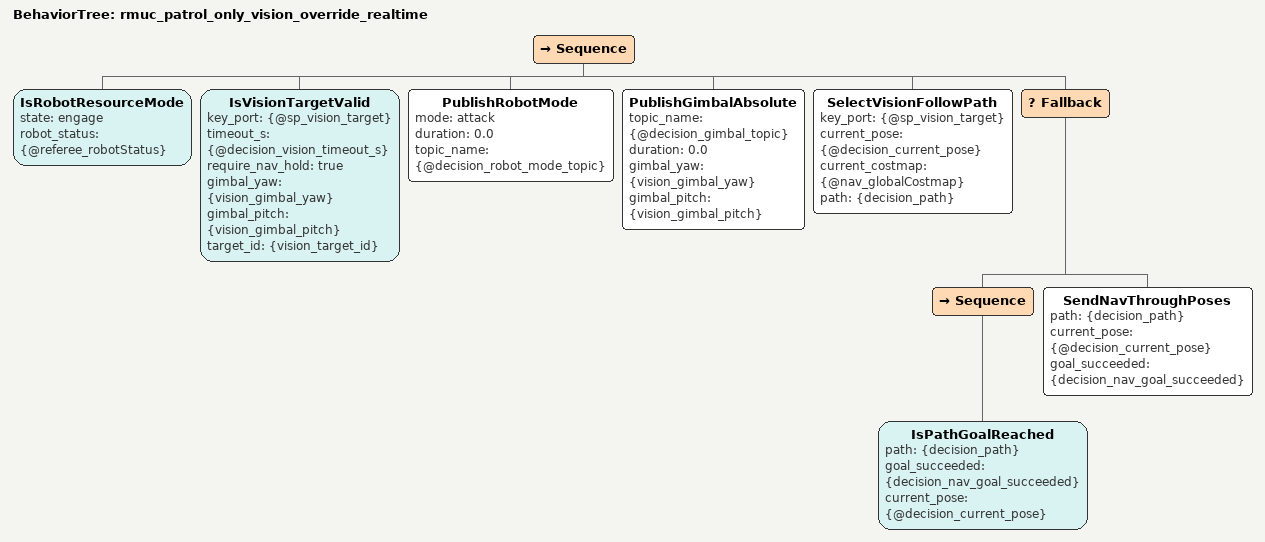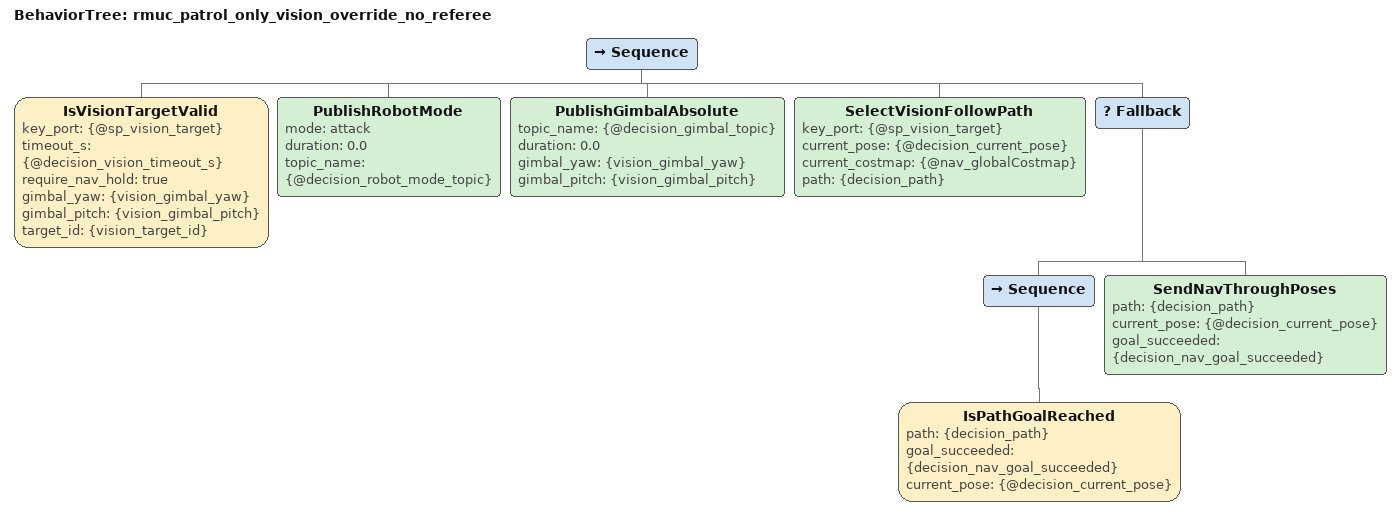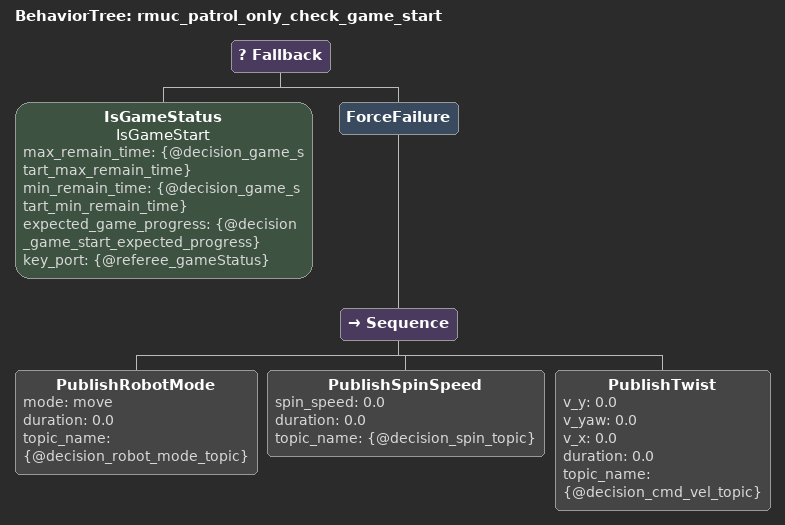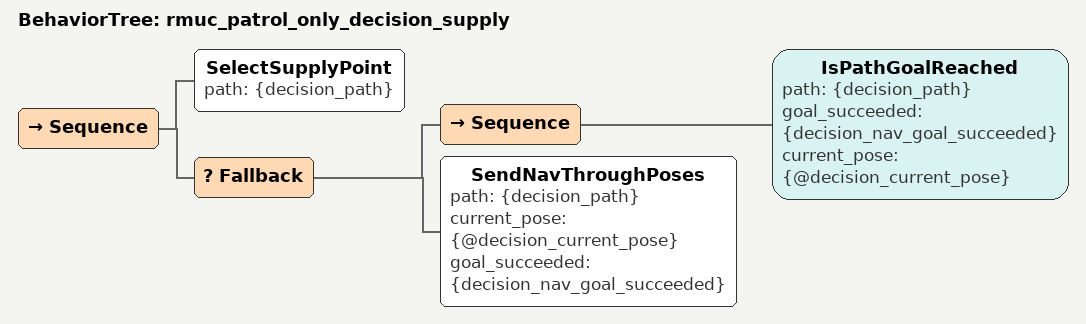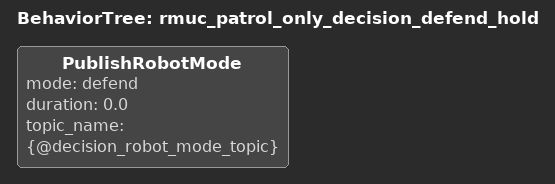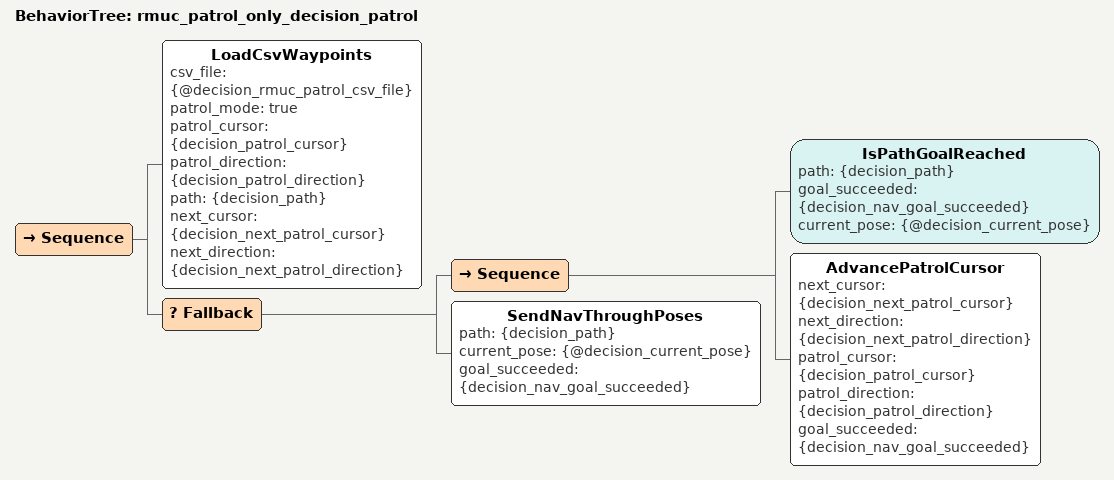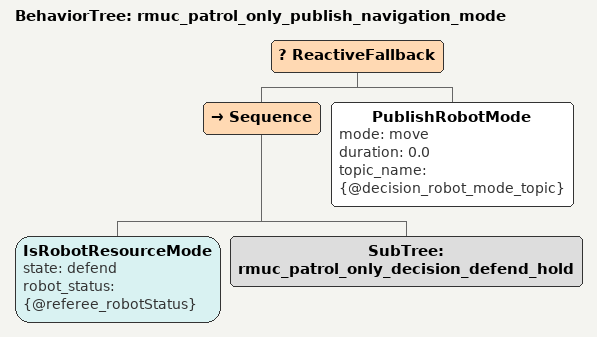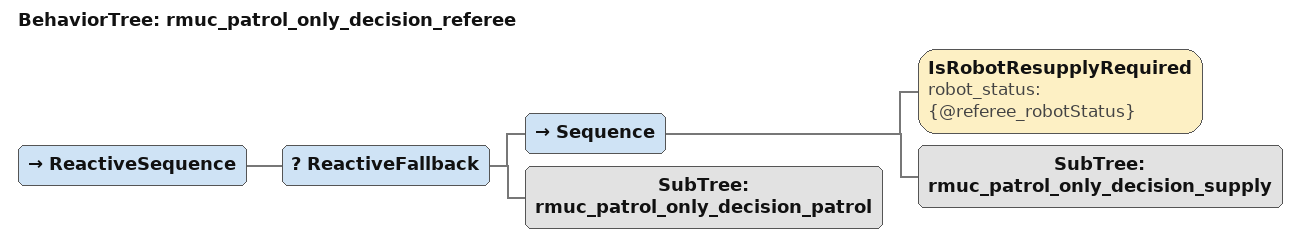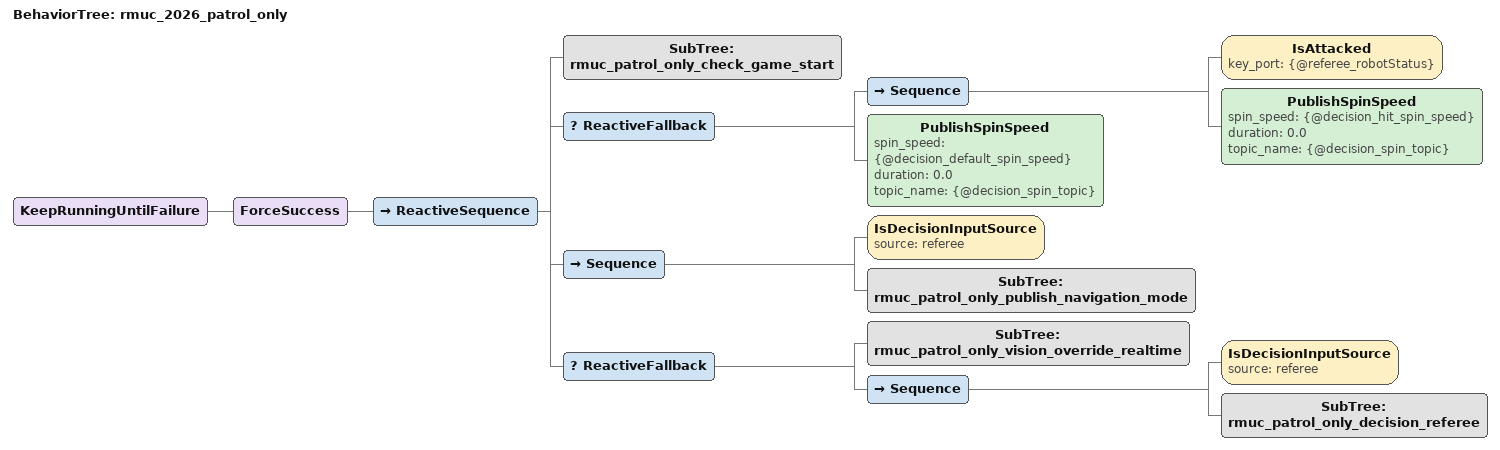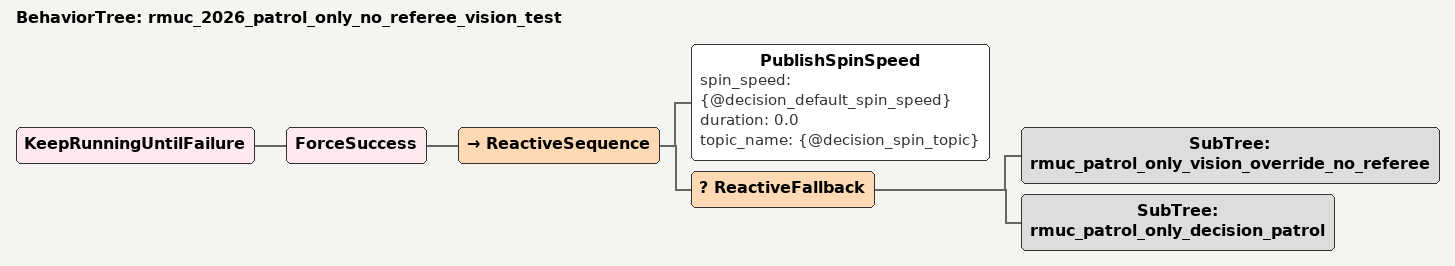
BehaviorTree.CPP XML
<?xml version="1.0" encoding="UTF-8"?>
<root BTCPP_format="4">
  <BehaviorTree ID="rmuc_patrol_only_vision_override_realtime">
    <Sequence>
      <IsRobotResourceMode state="engage"
                           robot_status="{@referee_robotStatus}"/>
      <IsVisionTargetValid key_port="{@sp_vision_target}"
                           timeout_s="{@decision_vision_timeout_s}"
                           require_nav_hold="true"
                           gimbal_yaw="{vision_gimbal_yaw}"
                           gimbal_pitch="{vision_gimbal_pitch}"
                           target_id="{vision_target_id}"/>
      <PublishRobotMode mode="attack"
                        duration="0.0"
                        topic_name="{@decision_robot_mode_topic}"/>
      <PublishGimbalAbsolute topic_name="{@decision_gimbal_topic}"
                             duration="0.0"
                             gimbal_yaw="{vision_gimbal_yaw}"
                             gimbal_pitch="{vision_gimbal_pitch}"/>
      <SelectVisionFollowPath key_port="{@sp_vision_target}"
                              current_pose="{@decision_current_pose}"
                              current_costmap="{@nav_globalCostmap}"
                              path="{decision_path}"/>
      <Fallback>
        <Sequence>
          <IsPathGoalReached path="{decision_path}"
                             goal_succeeded="{decision_nav_goal_succeeded}"
                             current_pose="{@decision_current_pose}"/>
        </Sequence>
        <SendNavThroughPoses path="{decision_path}"
                             current_pose="{@decision_current_pose}"
                             goal_succeeded="{decision_nav_goal_succeeded}"/>
      </Fallback>
    </Sequence>
  </BehaviorTree>

  <BehaviorTree ID="rmuc_patrol_only_vision_override_no_referee">
    <Sequence>
      <IsVisionTargetValid key_port="{@sp_vision_target}"
                           timeout_s="{@decision_vision_timeout_s}"
                           require_nav_hold="true"
                           gimbal_yaw="{vision_gimbal_yaw}"
                           gimbal_pitch="{vision_gimbal_pitch}"
                           target_id="{vision_target_id}"/>
      <PublishRobotMode mode="attack"
                        duration="0.0"
                        topic_name="{@decision_robot_mode_topic}"/>
      <PublishGimbalAbsolute topic_name="{@decision_gimbal_topic}"
                             duration="0.0"
                             gimbal_yaw="{vision_gimbal_yaw}"
                             gimbal_pitch="{vision_gimbal_pitch}"/>
      <SelectVisionFollowPath key_port="{@sp_vision_target}"
                              current_pose="{@decision_current_pose}"
                              current_costmap="{@nav_globalCostmap}"
                              path="{decision_path}"/>
      <Fallback>
        <Sequence>
          <IsPathGoalReached path="{decision_path}"
                             goal_succeeded="{decision_nav_goal_succeeded}"
                             current_pose="{@decision_current_pose}"/>
        </Sequence>
        <SendNavThroughPoses path="{decision_path}"
                             current_pose="{@decision_current_pose}"
                             goal_succeeded="{decision_nav_goal_succeeded}"/>
      </Fallback>
    </Sequence>
  </BehaviorTree>

  <BehaviorTree ID="rmuc_patrol_only_check_game_start">
    <Fallback>
      <IsGameStatus name="IsGameStart"
                    max_remain_time="{@decision_game_start_max_remain_time}"
                    min_remain_time="{@decision_game_start_min_remain_time}"
                    expected_game_progress="{@decision_game_start_expected_progress}"
                    key_port="{@referee_gameStatus}"/>
      <ForceFailure>
        <Sequence>
          <PublishRobotMode mode="move"
                            duration="0.0"
                            topic_name="{@decision_robot_mode_topic}"/>
          <PublishSpinSpeed spin_speed="0.0"
                            duration="0.0"
                            topic_name="{@decision_spin_topic}"/>
          <PublishTwist v_y="0.0"
                        v_yaw="0.0"
                        v_x="0.0"
                        duration="0.0"
                        topic_name="{@decision_cmd_vel_topic}"/>
        </Sequence>
      </ForceFailure>
    </Fallback>
  </BehaviorTree>

  <BehaviorTree ID="rmuc_patrol_only_decision_supply">
    <Sequence>
      <SelectSupplyPoint path="{decision_path}"/>
      <Fallback>
        <Sequence>
          <IsPathGoalReached path="{decision_path}"
                             goal_succeeded="{decision_nav_goal_succeeded}"
                             current_pose="{@decision_current_pose}"/>
        </Sequence>
        <SendNavThroughPoses path="{decision_path}"
                             current_pose="{@decision_current_pose}"
                             goal_succeeded="{decision_nav_goal_succeeded}"/>
      </Fallback>
    </Sequence>
  </BehaviorTree>

  <BehaviorTree ID="rmuc_patrol_only_decision_defend_hold">
    <PublishRobotMode mode="defend"
                      duration="0.0"
                      topic_name="{@decision_robot_mode_topic}"/>
  </BehaviorTree>

  <BehaviorTree ID="rmuc_patrol_only_decision_patrol">
    <Sequence>
      <LoadCsvWaypoints csv_file="{@decision_rmuc_patrol_csv_file}"
                        patrol_mode="true"
                        patrol_cursor="{decision_patrol_cursor}"
                        patrol_direction="{decision_patrol_direction}"
                        path="{decision_path}"
                        next_cursor="{decision_next_patrol_cursor}"
                        next_direction="{decision_next_patrol_direction}"/>
      <Fallback>
        <Sequence>
          <IsPathGoalReached path="{decision_path}"
                             goal_succeeded="{decision_nav_goal_succeeded}"
                             current_pose="{@decision_current_pose}"/>
          <AdvancePatrolCursor next_cursor="{decision_next_patrol_cursor}"
                               next_direction="{decision_next_patrol_direction}"
                               patrol_cursor="{decision_patrol_cursor}"
                               patrol_direction="{decision_patrol_direction}"
                               goal_succeeded="{decision_nav_goal_succeeded}"/>
        </Sequence>
        <SendNavThroughPoses path="{decision_path}"
                             current_pose="{@decision_current_pose}"
                             goal_succeeded="{decision_nav_goal_succeeded}"/>
      </Fallback>
    </Sequence>
  </BehaviorTree>

  <BehaviorTree ID="rmuc_patrol_only_publish_navigation_mode">
    <ReactiveFallback>
      <Sequence>
        <IsRobotResourceMode state="defend"
                             robot_status="{@referee_robotStatus}"/>
        <SubTree ID="rmuc_patrol_only_decision_defend_hold"/>
      </Sequence>
      <PublishRobotMode mode="move"
                        duration="0.0"
                        topic_name="{@decision_robot_mode_topic}"/>
    </ReactiveFallback>
  </BehaviorTree>

  <BehaviorTree ID="rmuc_patrol_only_decision_referee">
    <ReactiveSequence>
      <ReactiveFallback>
        <Sequence>
          <IsRobotResupplyRequired robot_status="{@referee_robotStatus}"/>
          <SubTree ID="rmuc_patrol_only_decision_supply"/>
        </Sequence>

        <SubTree ID="rmuc_patrol_only_decision_patrol"/>
      </ReactiveFallback>
    </ReactiveSequence>
  </BehaviorTree>

  <BehaviorTree ID="rmuc_2026_patrol_only">
    <KeepRunningUntilFailure>
      <ForceSuccess>
        <ReactiveSequence>
          <SubTree ID="rmuc_patrol_only_check_game_start"/>
          <ReactiveFallback>
            <Sequence>
              <IsAttacked key_port="{@referee_robotStatus}"/>
              <PublishSpinSpeed spin_speed="{@decision_hit_spin_speed}"
                                duration="0.0"
                                topic_name="{@decision_spin_topic}"/>
            </Sequence>
            <PublishSpinSpeed spin_speed="{@decision_default_spin_speed}"
                              duration="0.0"
                              topic_name="{@decision_spin_topic}"/>
          </ReactiveFallback>
          <Sequence>
            <IsDecisionInputSource source="referee"/>
            <SubTree ID="rmuc_patrol_only_publish_navigation_mode"/>
          </Sequence>
          <ReactiveFallback>
            <SubTree ID="rmuc_patrol_only_vision_override_realtime"/>

            <Sequence>
              <IsDecisionInputSource source="referee"/>
              <SubTree ID="rmuc_patrol_only_decision_referee"/>
            </Sequence>
          </ReactiveFallback>
        </ReactiveSequence>
      </ForceSuccess>
    </KeepRunningUntilFailure>
  </BehaviorTree>

  <BehaviorTree ID="rmuc_2026_patrol_only_no_referee_vision_test">
    <KeepRunningUntilFailure>
      <ForceSuccess>
        <ReactiveSequence>
          <PublishSpinSpeed spin_speed="{@decision_default_spin_speed}"
                            duration="0.0"
                            topic_name="{@decision_spin_topic}"/>
          <ReactiveFallback>
            <SubTree ID="rmuc_patrol_only_vision_override_no_referee"/>
            <SubTree ID="rmuc_patrol_only_decision_patrol"/>
          </ReactiveFallback>
        </ReactiveSequence>
      </ForceSuccess>
    </KeepRunningUntilFailure>
  </BehaviorTree>
</root>
